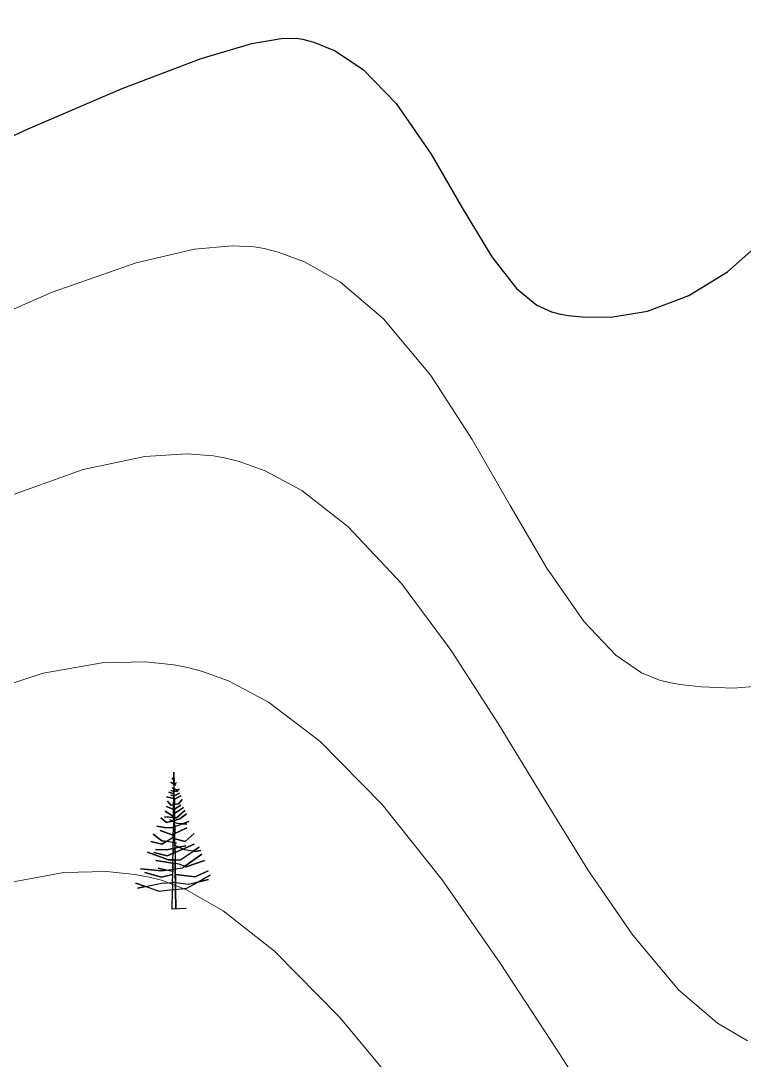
# Model space of a CAD drawing. Header units: feet. Extents: x 3381 to 683784, y 675186 to 4376258.
# Drawn here: x 682681.95 to 682693.1, y 4375720.77 to 4375736.79 of the extents above; entities that cross this region are included whole.
import ezdxf

# ---------------------------------------------------------------- set-up
doc = ezdxf.new("R2010")
doc.units = ezdxf.units.FT
doc.header["$MEASUREMENT"] = 0
doc.layers.get('0').update_dxf_attribs({"linetype": 'CONTINUOUS'})
doc.layers.add('ANA HORIZONTAL', color=24, linetype='CONTINUOUS', lineweight=30)
doc.layers.add('HORIZANTAL', color=24, linetype='CONTINUOUS', lineweight=13)
doc.layers.add('Aqaclar', color=3, linetype='CONTINUOUS')
pattern_1 = [(90, (1766.15535, 840.54114), (-0.707106781, 0.707106781), [0.1875, -1.226713563]), (45, (1766.1554, 840.5411), (-0.70710678119, 0.70710678119), [0.1875, -0.8125]), (135, (1766.1554, 840.5411), (-0.70710678119, -0.70710678119), [0.1875, -0.8125])]

msp = doc.modelspace()

# ---------------------------------------------------------------- hatches: boundary and pattern name
at = {"lineweight": 25}
h = msp.add_hatch(dxfattribs=at)
h.set_pattern_fill('GRASS', color=3)
h.set_pattern_definition(pattern_1)
edge = h.paths.add_edge_path(flags=16)
edge.add_arc((682579.126, 4375717.036), 3.56, 0, 360)
edge = h.paths.add_edge_path()
edge.add_line((682581.918, 4375719.244), (682586.455, 4375718.637))
edge.add_line((682586.455, 4375718.637), (682586.842, 4375721.526))
edge.add_line((682586.842, 4375721.526), (682579.516, 4375722.515))
edge.add_line((682579.516, 4375722.515), (682581.657, 4375738.371))
edge.add_line((682581.657, 4375738.371), (682590.03, 4375737.24))
edge.add_line((682590.03, 4375737.24), (682590.757, 4375742.624))
edge.add_line((682590.757, 4375742.624), (682586.105, 4375743.295))
edge.add_line((682586.105, 4375743.295), (682586.919, 4375748.936))
edge.add_line((682586.919, 4375748.936), (682595.041, 4375747.783))
edge.add_line((682595.041, 4375747.783), (682598.787, 4375774.898))
edge.add_line((682598.787, 4375774.898), (682598.88, 4375775.588))
edge.add_line((682598.88, 4375775.588), (682598.609, 4375775.095))
edge.add_line((682598.609, 4375775.095), (682561.072, 4375701.765))
edge.add_line((682561.072, 4375701.765), (682652.667, 4375673.889))
edge.add_line((682652.667, 4375673.889), (682684.525, 4375754.529))
edge.add_line((682684.525, 4375754.529), (682677.414, 4375757.25))
edge.add_line((682677.414, 4375757.25), (682675.66, 4375752.667))
edge.add_line((682675.66, 4375752.667), (682667.296, 4375755.6))
edge.add_arc((682826.725, 4375690.715), 172.127, 157.85455, 159.31778)
edge.add_line((682665.691, 4375751.508), (682679.056, 4375749.711))
edge.add_line((682679.056, 4375749.711), (682678.314, 4375744.463))
edge.add_line((682678.314, 4375744.463), (682664.985, 4375746.27))
edge.add_arc((682665.285, 4375743.129), 3.155, 95.4615, 167.5925)
edge.add_line((682662.203, 4375743.807), (682662.203, 4375742.852))
edge.add_line((682662.203, 4375742.852), (682663.87, 4375743.246))
edge.add_line((682663.87, 4375743.246), (682669.462, 4375742.267))
edge.add_line((682669.462, 4375742.267), (682667.512, 4375729.083))
edge.add_line((682667.512, 4375729.083), (682667.293, 4375729.083))
edge.add_line((682667.293, 4375729.083), (682662.203, 4375729.801))
edge.add_line((682662.203, 4375729.801), (682662.815, 4375735.168))
edge.add_line((682662.815, 4375735.168), (682667.918, 4375734.469))
edge.add_line((682667.918, 4375734.469), (682668.269, 4375737.031))
edge.add_line((682668.269, 4375737.031), (682663.089, 4375737.741))
edge.add_line((682663.089, 4375737.741), (682663.684, 4375742.829))
edge.add_line((682663.684, 4375742.829), (682662.104, 4375742.62))
edge.add_line((682662.104, 4375742.62), (682660.048, 4375726.654))
edge.add_line((682660.048, 4375726.654), (682668.784, 4375725.445))
edge.add_line((682668.784, 4375725.445), (682667.953, 4375718.089))
edge.add_line((682667.953, 4375718.089), (682659.17, 4375719.305))
edge.add_line((682659.17, 4375719.305), (682658.791, 4375716.654))
edge.add_line((682658.791, 4375716.654), (682652.663, 4375717.458))
edge.add_arc((682652.227, 4375707.467), 10, 87.4993, 110.7786)
edge.add_line((682648.679, 4375716.817), (682658.429, 4375715.391))
edge.add_line((682658.429, 4375715.391), (682657.802, 4375711.896))
edge.add_line((682657.802, 4375711.896), (682654.491, 4375712.422))
edge.add_line((682654.491, 4375712.422), (682654.885, 4375715.496))
edge.add_line((682654.885, 4375715.496), (682652.353, 4375715.831))
edge.add_line((682652.353, 4375715.831), (682651.948, 4375712.769))
edge.add_line((682651.948, 4375712.769), (682648.624, 4375713.209))
edge.add_line((682648.624, 4375713.209), (682648.977, 4375716.307))
edge.add_line((682648.977, 4375716.307), (682648.183, 4375716.613))
edge.add_arc((682652.396, 4375707.255), 10.263, 114.2395, 179.0096)
edge.add_line((682642.135, 4375707.432), (682641.785, 4375704.796))
edge.add_line((682641.785, 4375704.796), (682638.798, 4375705.123))
edge.add_line((682638.798, 4375705.123), (682637.918, 4375700.26))
edge.add_line((682637.918, 4375700.26), (682629.208, 4375701.474))
edge.add_line((682629.208, 4375701.474), (682629.896, 4375706.374))
edge.add_line((682629.896, 4375706.374), (682622.97, 4375707.293))
edge.add_line((682622.97, 4375707.293), (682622.557, 4375704.184))
edge.add_line((682622.557, 4375704.184), (682595.928, 4375707.777))
edge.add_line((682595.928, 4375707.777), (682585.207, 4375709.32))
edge.add_line((682585.207, 4375709.32), (682586.256, 4375717.15))
edge.add_line((682586.256, 4375717.15), (682582.635, 4375717.635))
edge.add_arc((682579.126, 4375717.036), 3.56, 9.688, 38.3434)
h = msp.add_hatch(dxfattribs=at)
h.set_pattern_fill('GRASS', color=3)
h.set_pattern_definition(pattern_1)
edge = h.paths.add_edge_path(flags=16)
edge.add_arc((682579.126, 4375717.036), 3.56, 0, 360)
edge = h.paths.add_edge_path()
edge.add_line((682581.918, 4375719.244), (682586.455, 4375718.637))
edge.add_line((682586.455, 4375718.637), (682586.842, 4375721.526))
edge.add_line((682586.842, 4375721.526), (682579.516, 4375722.515))
edge.add_line((682579.516, 4375722.515), (682581.657, 4375738.371))
edge.add_line((682581.657, 4375738.371), (682590.03, 4375737.24))
edge.add_line((682590.03, 4375737.24), (682590.757, 4375742.624))
edge.add_line((682590.757, 4375742.624), (682586.105, 4375743.295))
edge.add_line((682586.105, 4375743.295), (682586.919, 4375748.936))
edge.add_line((682586.919, 4375748.936), (682595.041, 4375747.783))
edge.add_line((682595.041, 4375747.783), (682598.787, 4375774.898))
edge.add_line((682598.787, 4375774.898), (682598.88, 4375775.588))
edge.add_line((682598.88, 4375775.588), (682598.609, 4375775.095))
edge.add_line((682598.609, 4375775.095), (682561.072, 4375701.765))
edge.add_line((682561.072, 4375701.765), (682652.667, 4375673.889))
edge.add_line((682652.667, 4375673.889), (682684.525, 4375754.529))
edge.add_line((682684.525, 4375754.529), (682677.414, 4375757.25))
edge.add_line((682677.414, 4375757.25), (682675.66, 4375752.667))
edge.add_line((682675.66, 4375752.667), (682667.296, 4375755.6))
edge.add_arc((682826.725, 4375690.715), 172.127, 157.85455, 159.31778)
edge.add_line((682665.691, 4375751.508), (682679.056, 4375749.711))
edge.add_line((682679.056, 4375749.711), (682678.314, 4375744.463))
edge.add_line((682678.314, 4375744.463), (682664.985, 4375746.27))
edge.add_arc((682665.285, 4375743.129), 3.155, 95.4615, 167.5925)
edge.add_line((682662.203, 4375743.807), (682662.203, 4375742.852))
edge.add_line((682662.203, 4375742.852), (682663.87, 4375743.246))
edge.add_line((682663.87, 4375743.246), (682669.462, 4375742.267))
edge.add_line((682669.462, 4375742.267), (682667.512, 4375729.083))
edge.add_line((682667.512, 4375729.083), (682667.293, 4375729.083))
edge.add_line((682667.293, 4375729.083), (682662.203, 4375729.801))
edge.add_line((682662.203, 4375729.801), (682662.815, 4375735.168))
edge.add_line((682662.815, 4375735.168), (682667.918, 4375734.469))
edge.add_line((682667.918, 4375734.469), (682668.269, 4375737.031))
edge.add_line((682668.269, 4375737.031), (682663.089, 4375737.741))
edge.add_line((682663.089, 4375737.741), (682663.684, 4375742.829))
edge.add_line((682663.684, 4375742.829), (682662.104, 4375742.62))
edge.add_line((682662.104, 4375742.62), (682660.048, 4375726.654))
edge.add_line((682660.048, 4375726.654), (682668.784, 4375725.445))
edge.add_line((682668.784, 4375725.445), (682667.953, 4375718.089))
edge.add_line((682667.953, 4375718.089), (682659.17, 4375719.305))
edge.add_line((682659.17, 4375719.305), (682658.791, 4375716.654))
edge.add_line((682658.791, 4375716.654), (682652.663, 4375717.458))
edge.add_arc((682652.227, 4375707.467), 10, 87.4993, 110.7786)
edge.add_line((682648.679, 4375716.817), (682658.429, 4375715.391))
edge.add_line((682658.429, 4375715.391), (682657.802, 4375711.896))
edge.add_line((682657.802, 4375711.896), (682654.491, 4375712.422))
edge.add_line((682654.491, 4375712.422), (682654.885, 4375715.496))
edge.add_line((682654.885, 4375715.496), (682652.353, 4375715.831))
edge.add_line((682652.353, 4375715.831), (682651.948, 4375712.769))
edge.add_line((682651.948, 4375712.769), (682648.624, 4375713.209))
edge.add_line((682648.624, 4375713.209), (682648.977, 4375716.307))
edge.add_line((682648.977, 4375716.307), (682648.183, 4375716.613))
edge.add_arc((682652.396, 4375707.255), 10.263, 114.2395, 179.0096)
edge.add_line((682642.135, 4375707.432), (682641.785, 4375704.796))
edge.add_line((682641.785, 4375704.796), (682638.798, 4375705.123))
edge.add_line((682638.798, 4375705.123), (682637.918, 4375700.26))
edge.add_line((682637.918, 4375700.26), (682629.208, 4375701.474))
edge.add_line((682629.208, 4375701.474), (682629.896, 4375706.374))
edge.add_line((682629.896, 4375706.374), (682622.97, 4375707.293))
edge.add_line((682622.97, 4375707.293), (682623.404, 4375710.567))
edge.add_arc((682620.431, 4375710.962), 3, 352.4412, 442.1402)
edge.add_line((682620.841, 4375713.934), (682608.946, 4375715.58))
edge.add_line((682608.946, 4375715.58), (682607.684, 4375706.157))
edge.add_line((682607.684, 4375706.157), (682600.38, 4375707.136))
edge.add_line((682600.38, 4375707.136), (682601.634, 4375716.585))
edge.add_line((682601.634, 4375716.585), (682598.619, 4375717.007))
edge.add_line((682598.619, 4375717.007), (682597.358, 4375707.502))
edge.add_line((682597.358, 4375707.502), (682595.928, 4375707.777))
edge.add_line((682595.928, 4375707.777), (682585.207, 4375709.32))
edge.add_line((682585.207, 4375709.32), (682586.256, 4375717.15))
edge.add_line((682586.256, 4375717.15), (682582.635, 4375717.635))
edge.add_arc((682579.126, 4375717.036), 3.56, 9.688, 38.3434)

# ---------------------------------------------------------------- linework, layer by layer
at = {"linetype": 'Continuous'}
msp.add_open_spline([(682648.382, 4375847.878, -686.994), (682650.614, 4375843.989, -686.994), (682656.965, 4375832.368, -686.994), (682666.51, 4375816.796, -686.994), (682675.638, 4375799.393, -686.994), (682689.053, 4375780.871, -686.994), (682705.652, 4375766.582, -686.994), (682717.187, 4375751.746, -686.994), (682725.117, 4375741.263, -686.994), (682735.087, 4375730.764, -686.994), (682742.274, 4375721.73, -686.994), (682745.539, 4375717.532, -686.994)], degree=3, knots=[69.601534, 69.601534, 69.601534, 69.601534, 83.054979, 109.290717, 124.392744, 141.962718, 177.533008, 189.558821, 198.276488, 216.955448, 232.906343, 232.906343, 232.906343, 232.906343], dxfattribs=at)
at = {"layer": 'ANA HORIZONTAL', "color": 32, "lineweight": 30, "elevation": 5.506}
msp.add_lwpolyline([(682680.442, 4375734.374), (682682.068, 4375735.121), (682683.514, 4375735.745), (682684.734, 4375736.208), (682685.513, 4375736.438), (682685.967, 4375736.516), (682686.202, 4375736.519), (682686.298, 4375736.505), (682686.472, 4375736.459), (682686.797, 4375736.325), (682687.234, 4375736.034), (682687.74, 4375735.514), (682688.279, 4375734.733), (682688.755, 4375733.907), (682689.213, 4375733.148), (682689.596, 4375732.662), (682689.907, 4375732.406), (682690.132, 4375732.301), (682690.25, 4375732.27), (682690.391, 4375732.246), (682690.669, 4375732.218), (682691.081, 4375732.224), (682691.616, 4375732.314), (682692.253, 4375732.552), (682692.846, 4375732.918), (682693.386, 4375733.399)], dxfattribs=at)
at = {"layer": 'Aqaclar', "color": 3, "elevation": -686.994}
msp.add_lwpolyline([(682684.501, 4375723.106), (682684.289, 4375723.098), (682684.293, 4375723.393), (682684.085, 4375723.369), (682683.875, 4375723.445), (682683.725, 4375723.499), (682683.875, 4375723.445), (682683.75, 4375723.418), (682683.875, 4375723.445), (682684.129, 4375723.499), (682684.294, 4375723.506), (682684.293, 4375723.393), (682684.338, 4375723.398), (682684.342, 4375723.1), (682684.338, 4375723.398), (682684.514, 4375723.418), (682684.681, 4375723.512), (682684.849, 4375723.556), (682684.681, 4375723.512), (682684.874, 4375723.62), (682684.681, 4375723.512), (682684.54, 4375723.475), (682684.337, 4375723.504), (682684.338, 4375723.398), (682684.337, 4375723.504), (682684.319, 4375723.507), (682684.294, 4375723.506), (682684.296, 4375723.629), (682684.293, 4375723.628), (682684.123, 4375723.588), (682683.864, 4375723.661), (682684.123, 4375723.588), (682684.293, 4375723.628), (682684.296, 4375723.629), (682684.296, 4375723.675), (682684.287, 4375723.677), (682684.072, 4375723.726), (682684.202, 4375723.696), (682684.129, 4375723.685), (682683.801, 4375723.718), (682684.129, 4375723.685), (682684.202, 4375723.696), (682684.297, 4375723.711), (682684.296, 4375723.675), (682684.297, 4375723.711), (682684.334, 4375723.717), (682684.337, 4375723.504), (682684.335, 4375723.629), (682684.337, 4375723.628), (682684.641, 4375723.596), (682684.843, 4375723.685), (682684.641, 4375723.596), (682684.335, 4375723.629), (682684.334, 4375723.717), (682684.445, 4375723.734), (682684.742, 4375723.944), (682684.48, 4375723.758), (682684.502, 4375723.75), (682684.786, 4375723.847), (682684.502, 4375723.75), (682684.394, 4375723.79), (682684.333, 4375723.8), (682684.334, 4375723.717), (682684.333, 4375723.8), (682684.298, 4375723.806), (682684.297, 4375723.711), (682684.298, 4375723.806), (682684.034, 4375723.847), (682684.298, 4375723.806), (682684.298, 4375723.855), (682684.23, 4375723.855), (682683.908, 4375723.977), (682684.23, 4375723.855), (682684.298, 4375723.855), (682684.3, 4375723.958), (682684.211, 4375723.92), (682684.003, 4375723.969), (682684.211, 4375723.92), (682684.331, 4375723.971), (682684.332, 4375723.855), (682684.298, 4375723.855), (682684.332, 4375723.855), (682684.333, 4375723.8), (682684.332, 4375723.855), (682684.413, 4375723.855), (682684.612, 4375723.988), (682684.704, 4375724.05), (682684.612, 4375723.988), (682684.634, 4375723.985), (682684.729, 4375724.001), (682684.634, 4375723.985), (682684.476, 4375724.009), (682684.449, 4375724.022), (682684.331, 4375723.971), (682684.449, 4375724.022), (682684.628, 4375724.098), (682684.449, 4375724.022), (682684.388, 4375724.05), (682684.495, 4375724.074), (682684.388, 4375724.05), (682684.319, 4375724.082), (682684.33, 4375724.077), (682684.33, 4375724.037), (682684.388, 4375724.05), (682684.33, 4375724.037), (682684.331, 4375723.971), (682684.33, 4375724.037), (682684.301, 4375724.03), (682684.3, 4375723.958), (682684.301, 4375724.03), (682684.205, 4375724.009), (682684.028, 4375724.017), (682684.205, 4375724.009), (682684.301, 4375724.03), (682684.302, 4375724.122), (682684.356, 4375724.114), (682684.329, 4375724.118), (682684.33, 4375724.077), (682684.329, 4375724.118), (682684.302, 4375724.122), (682684.129, 4375724.147), (682683.996, 4375724.252), (682684.129, 4375724.147), (682684.193, 4375724.138), (682684.129, 4375724.098), (682683.958, 4375724.139), (682684.129, 4375724.098), (682684.193, 4375724.138), (682684.303, 4375724.206), (682684.302, 4375724.122), (682684.329, 4375724.118), (682684.328, 4375724.182), (682684.489, 4375724.139), (682684.628, 4375724.26), (682684.489, 4375724.139), (682684.328, 4375724.182), (682684.327, 4375724.263), (682684.514, 4375724.349), (682684.287, 4375724.244), (682684.104, 4375724.309), (682684.287, 4375724.244), (682684.303, 4375724.252), (682684.303, 4375724.206), (682684.305, 4375724.363), (682684.287, 4375724.357), (682684.199, 4375724.349), (682684.053, 4375724.373), (682684.199, 4375724.349), (682684.287, 4375724.357), (682684.305, 4375724.363), (682684.326, 4375724.371), (682684.327, 4375724.263), (682684.326, 4375724.371), (682684.546, 4375724.446), (682684.44, 4375724.41), (682684.514, 4375724.406), (682684.363, 4375724.414), (682684.249, 4375724.471), (682684.306, 4375724.442), (682684.305, 4375724.363), (682684.326, 4375724.371), (682684.325, 4375724.464), (682684.199, 4375724.43), (682684.11, 4375724.503), (682684.199, 4375724.43), (682684.306, 4375724.459), (682684.306, 4375724.442), (682684.306, 4375724.459), (682684.407, 4375724.487), (682684.508, 4375724.568), (682684.407, 4375724.487), (682684.325, 4375724.464), (682684.324, 4375724.506), (682684.356, 4375724.503), (682684.483, 4375724.616), (682684.356, 4375724.503), (682684.324, 4375724.506), (682684.307, 4375724.507), (682684.306, 4375724.459), (682684.307, 4375724.507), (682684.167, 4375724.519), (682684.307, 4375724.507), (682684.307, 4375724.523), (682684.18, 4375724.608), (682684.307, 4375724.523), (682684.308, 4375724.634), (682684.312, 4375724.633), (682684.199, 4375724.681), (682684.312, 4375724.633), (682684.42, 4375724.697), (682684.322, 4375724.639), (682684.324, 4375724.506), (682684.323, 4375724.572), (682684.464, 4375724.665), (682684.323, 4375724.572), (682684.322, 4375724.709), (682684.382, 4375724.722), (682684.439, 4375724.787), (682684.382, 4375724.722), (682684.322, 4375724.709), (682684.309, 4375724.706), (682684.308, 4375724.634), (682684.309, 4375724.706), (682684.268, 4375724.697), (682684.217, 4375724.762), (682684.268, 4375724.697), (682684.309, 4375724.706), (682684.31, 4375724.8), (682684.199, 4375724.827), (682684.331, 4375724.795), (682684.42, 4375724.843), (682684.331, 4375724.795), (682684.321, 4375724.797), (682684.322, 4375724.709), (682684.321, 4375724.797), (682684.32, 4375724.841), (682684.401, 4375724.884), (682684.32, 4375724.841), (682684.319, 4375724.914), (682684.35, 4375724.908), (682684.319, 4375724.914), (682684.268, 4375724.924), (682684.312, 4375724.916), (682684.31, 4375724.8), (682684.311, 4375724.843), (682684.268, 4375724.851), (682684.311, 4375724.843), (682684.311, 4375724.874), (682684.236, 4375724.9), (682684.311, 4375724.874), (682684.312, 4375724.916), (682684.312, 4375724.955), (682684.287, 4375724.965), (682684.319, 4375724.952), (682684.35, 4375724.94), (682684.375, 4375724.908), (682684.362, 4375724.925), (682684.394, 4375724.948), (682684.35, 4375724.916), (682684.362, 4375724.925), (682684.35, 4375724.94), (682684.319, 4375724.952), (682684.319, 4375724.914), (682684.319, 4375724.952), (682684.318, 4375725.015), (682684.356, 4375725.046), (682684.323, 4375725.019), (682684.344, 4375725.005), (682684.323, 4375725.019), (682684.313, 4375725.025), (682684.268, 4375725.054), (682684.313, 4375725.025), (682684.314, 4375725.084), (682684.287, 4375725.119), (682684.314, 4375725.084), (682684.315, 4375725.207), (682684.318, 4375725.022), (682684.318, 4375725.015), (682684.318, 4375725.022), (682684.313, 4375725.025), (682684.313, 4375725.011), (682684.318, 4375725.015), (682684.306, 4375725.005), (682684.313, 4375725.011), (682684.312, 4375724.955)], dxfattribs=at)
at = {"layer": 'HORIZANTAL', "color": 32, "linetype": 'Continuous', "lineweight": 13}
for points, elevation in [([(682680.991, 4375731.975), (682682.438, 4375732.603), (682683.731, 4375733.058), (682684.63, 4375733.268), (682685.212, 4375733.322), (682685.552, 4375733.304), (682685.707, 4375733.277), (682685.92, 4375733.222), (682686.324, 4375733.073), (682686.882, 4375732.758), (682687.546, 4375732.195), (682688.272, 4375731.321), (682688.911, 4375730.335), (682689.497, 4375729.319), (682690.062, 4375728.354), (682690.636, 4375727.523), (682691.125, 4375727.009), (682691.52, 4375726.74), (682691.8, 4375726.626), (682691.946, 4375726.59), (682692.112, 4375726.561), (682692.443, 4375726.521), (682692.935, 4375726.502), (682693.578, 4375726.553)], 5.006), ([(682681.622, 4375729.411), (682682.916, 4375729.87), (682683.865, 4375730.074), (682684.518, 4375730.115), (682684.923, 4375730.083), (682685.116, 4375730.048), (682685.321, 4375729.996), (682685.718, 4375729.853), (682686.286, 4375729.548), (682686.996, 4375728.995), (682687.82, 4375728.114), (682688.586, 4375727.081), (682689.31, 4375725.959), (682690.008, 4375724.812), (682690.695, 4375723.702), (682691.387, 4375722.694), (682692.098, 4375721.85), (682692.692, 4375721.337), (682693.156, 4375721.066)], 4.506), ([(682669.664, 4375720.738), (682670.949, 4375721.002), (682672.243, 4375721.462), (682673.542, 4375722.073), (682674.84, 4375722.79), (682676.132, 4375723.565), (682677.411, 4375724.355), (682678.673, 4375725.112), (682679.912, 4375725.792), (682681.122, 4375726.348), (682682.297, 4375726.736), (682683.21, 4375726.893), (682683.876, 4375726.906), (682684.311, 4375726.86), (682684.525, 4375726.82), (682684.737, 4375726.765), (682685.156, 4375726.614), (682685.77, 4375726.286), (682686.565, 4375725.683), (682687.523, 4375724.708), (682688.448, 4375723.547), (682689.345, 4375722.265), (682690.22, 4375720.924), (682691.08, 4375719.589)], 4.006), ([(682675.973, 4375720.354), (682677.16, 4375721.106), (682678.327, 4375721.848), (682679.476, 4375722.528), (682680.609, 4375723.095), (682681.729, 4375723.495), (682682.616, 4375723.662), (682683.276, 4375723.679), (682683.715, 4375723.632), (682683.934, 4375723.591), (682684.12, 4375723.542), (682684.496, 4375723.398), (682685.073, 4375723.071), (682685.862, 4375722.45), (682686.874, 4375721.423), (682687.908, 4375720.177)], 3.506)]:
    msp.add_lwpolyline(points, dxfattribs=dict(at, elevation=elevation))

doc.saveas('drawing.dxf')
